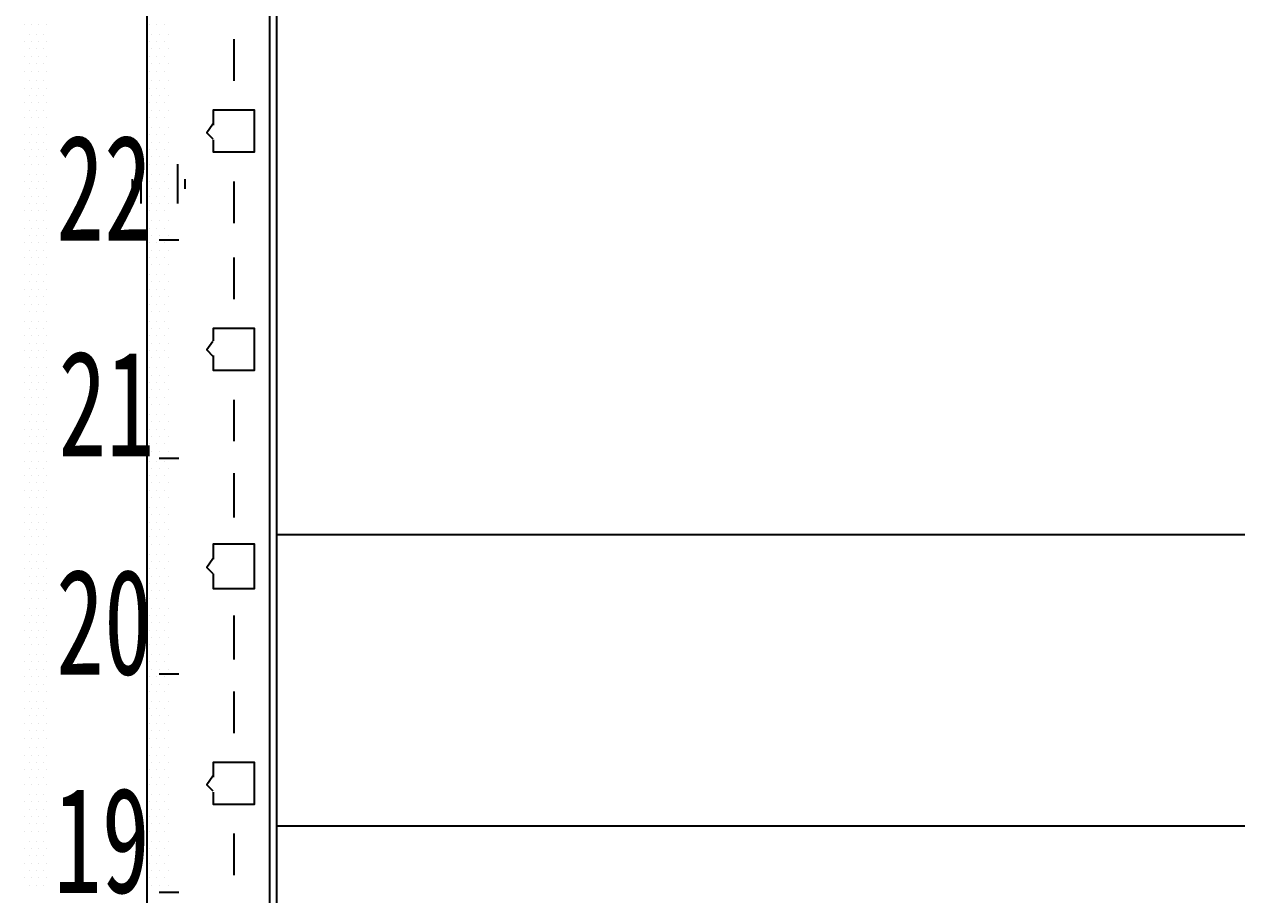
# Model space of a CAD drawing. Header units: metres. Extents: x 17 to 1264, y 17 to 859.
# Drawn here: x 242.1 to 313.3, y 358.4 to 409.5 of the extents above; entities that cross this region are included whole.
import ezdxf

# ---------------------------------------------------------------- set-up
doc = ezdxf.new("R2010")
doc.units = ezdxf.units.M
for name, color, linetype in [('LINES', 7, 'Continuous'), ('POLYLINES', 4, 'Continuous'), ('RECTS', 7, 'Continuous'), ('TEXTS', 3, 'Continuous')]:
    doc.layers.add(name, color=color, linetype=linetype)

msp = doc.modelspace()

# ---------------------------------------------------------------- linework, layer by layer
at = {"layer": 'LINES'}
for p, q in [((256.89, 128.74), (256.89, 731.23)), ((242.06, 409.54), (242.06, 409.54)), ((242.49, 409.54), (242.49, 409.54)), ((242.92, 409.54), (242.92, 409.54)), ((243.35, 409.54), (243.35, 409.54)), ((249.4, 409.54), (249.4, 409.54)), ((249.83, 409.54), (249.83, 409.54)), ((250.27, 409.54), (250.27, 409.54)), ((242.35, 408.96), (242.35, 408.96)), ((242.78, 408.96), (242.78, 408.96)), ((243.21, 408.96), (243.21, 408.96)), ((249.55, 408.96), (249.55, 408.96)), ((249.98, 408.96), (249.98, 408.96)), ((250.55, 408.96), (250.55, 408.96)), ((242.06, 408.53), (242.06, 408.53)), ((242.35, 408.1), (242.35, 408.1)), ((242.49, 408.53), (242.49, 408.53)), ((242.78, 408.1), (242.78, 408.1)), ((242.92, 408.53), (242.92, 408.53)), ((243.21, 408.1), (243.21, 408.1)), ((243.35, 408.53), (243.35, 408.53)), ((249.4, 408.53), (249.4, 408.53)), ((249.55, 408.1), (249.55, 408.1)), ((249.83, 408.53), (249.83, 408.53)), ((249.98, 408.1), (249.98, 408.1)), ((250.27, 408.53), (250.27, 408.53)), ((250.55, 408.1), (250.55, 408.1)), ((254.37, 408.67), (254.37, 406.22)), ((242.06, 407.66), (242.06, 407.66)), ((242.49, 407.66), (242.49, 407.66)), ((242.92, 407.66), (242.92, 407.66)), ((243.35, 407.66), (243.35, 407.66)), ((249.4, 407.66), (249.4, 407.66)), ((249.83, 407.66), (249.83, 407.66)), ((250.27, 407.66), (250.27, 407.66)), ((242.06, 406.8), (242.06, 406.8)), ((242.35, 407.23), (242.35, 407.23)), ((242.49, 406.8), (242.49, 406.8)), ((242.78, 407.23), (242.78, 407.23)), ((242.92, 406.8), (242.92, 406.8)), ((243.21, 407.23), (243.21, 407.23)), ((243.35, 406.8), (243.35, 406.8)), ((249.4, 406.8), (249.4, 406.8)), ((249.55, 407.23), (249.55, 407.23)), ((249.83, 406.8), (249.83, 406.8)), ((249.98, 407.23), (249.98, 407.23)), ((250.27, 406.8), (250.27, 406.8)), ((250.55, 407.23), (250.55, 407.23)), ((242.35, 406.22), (242.35, 406.22)), ((242.78, 406.22), (242.78, 406.22)), ((243.21, 406.22), (243.21, 406.22)), ((249.55, 406.22), (249.55, 406.22)), ((249.98, 406.22), (249.98, 406.22)), ((250.55, 406.22), (250.55, 406.22)), ((242.06, 405.79), (242.06, 405.79)), ((242.35, 405.36), (242.35, 405.36)), ((242.49, 405.79), (242.49, 405.79)), ((242.78, 405.36), (242.78, 405.36)), ((242.92, 405.79), (242.92, 405.79)), ((243.21, 405.36), (243.21, 405.36)), ((243.35, 405.79), (243.35, 405.79)), ((249.4, 405.79), (249.4, 405.79)), ((249.55, 405.36), (249.55, 405.36)), ((249.83, 405.79), (249.83, 405.79)), ((249.98, 405.36), (249.98, 405.36)), ((250.27, 405.79), (250.27, 405.79)), ((250.55, 405.36), (250.55, 405.36)), ((242.06, 404.93), (242.06, 404.93)), ((242.35, 404.5), (242.35, 404.5)), ((242.49, 404.93), (242.49, 404.93)), ((242.78, 404.5), (242.78, 404.5)), ((242.92, 404.93), (242.92, 404.93)), ((243.21, 404.5), (243.21, 404.5)), ((243.35, 404.93), (243.35, 404.93)), ((249.4, 404.93), (249.4, 404.93)), ((249.55, 404.5), (249.55, 404.5)), ((249.83, 404.93), (249.83, 404.93)), ((249.98, 404.5), (249.98, 404.5)), ((250.27, 404.93), (250.27, 404.93)), ((250.55, 404.5), (250.55, 404.5)), ((242.06, 404.06), (242.06, 404.06)), ((242.49, 404.06), (242.49, 404.06)), ((242.92, 404.06), (242.92, 404.06)), ((243.35, 404.06), (243.35, 404.06)), ((249.4, 404.06), (249.4, 404.06)), ((249.83, 404.06), (249.83, 404.06)), ((250.27, 404.06), (250.27, 404.06)), ((242.06, 403.06), (242.06, 403.06)), ((242.35, 403.49), (242.35, 403.49)), ((242.49, 403.06), (242.49, 403.06)), ((242.78, 403.49), (242.78, 403.49)), ((242.92, 403.06), (242.92, 403.06)), ((243.21, 403.49), (243.21, 403.49)), ((243.35, 403.06), (243.35, 403.06)), ((249.4, 403.06), (249.4, 403.06)), ((249.55, 403.49), (249.55, 403.49)), ((249.83, 403.06), (249.83, 403.06)), ((249.98, 403.49), (249.98, 403.49)), ((250.27, 403.06), (250.27, 403.06)), ((250.55, 403.49), (250.55, 403.49)), ((242.35, 402.62), (242.35, 402.62)), ((242.78, 402.62), (242.78, 402.62)), ((243.21, 402.62), (243.21, 402.62)), ((249.55, 402.62), (249.55, 402.62)), ((249.98, 402.62), (249.98, 402.62)), ((250.55, 402.62), (250.55, 402.62)), ((242.06, 402.19), (242.06, 402.19)), ((242.35, 401.76), (242.35, 401.76)), ((242.49, 402.19), (242.49, 402.19)), ((242.78, 401.76), (242.78, 401.76)), ((242.92, 402.19), (242.92, 402.19)), ((243.21, 401.76), (243.21, 401.76)), ((243.35, 402.19), (243.35, 402.19)), ((249.4, 402.19), (249.4, 402.19)), ((249.55, 401.76), (249.55, 401.76)), ((249.83, 402.19), (249.83, 402.19)), ((249.98, 401.76), (249.98, 401.76)), ((250.27, 402.19), (250.27, 402.19)), ((250.55, 401.76), (250.55, 401.76)), ((242.06, 401.33), (242.06, 401.33)), ((242.49, 401.33), (242.49, 401.33)), ((242.92, 401.33), (242.92, 401.33)), ((243.35, 401.33), (243.35, 401.33)), ((248.9, 401.33), (248.9, 399.02)), ((249.4, 401.33), (249.4, 401.33)), ((249.83, 401.33), (249.83, 401.33)), ((250.27, 401.33), (250.27, 401.33)), ((251.06, 401.33), (251.06, 399.02)), ((242.06, 400.32), (242.06, 400.32)), ((242.35, 400.75), (242.35, 400.75)), ((242.49, 400.32), (242.49, 400.32)), ((242.78, 400.75), (242.78, 400.75)), ((242.92, 400.32), (242.92, 400.32)), ((243.21, 400.75), (243.21, 400.75)), ((243.35, 400.32), (243.35, 400.32)), ((248.39, 400.46), (248.39, 399.89)), ((249.4, 400.32), (249.4, 400.32)), ((249.55, 400.75), (249.55, 400.75)), ((249.83, 400.32), (249.83, 400.32)), ((249.98, 400.75), (249.98, 400.75)), ((250.27, 400.32), (250.27, 400.32)), ((250.55, 400.75), (250.55, 400.75)), ((251.49, 400.46), (251.49, 399.89)), ((254.37, 400.32), (254.37, 397.87)), ((242.35, 399.89), (242.35, 399.89)), ((242.78, 399.89), (242.78, 399.89)), ((243.21, 399.89), (243.21, 399.89)), ((249.55, 399.89), (249.55, 399.89)), ((249.98, 399.89), (249.98, 399.89)), ((250.55, 399.89), (250.55, 399.89)), ((242.06, 399.46), (242.06, 399.46)), ((242.35, 399.02), (242.35, 399.02)), ((242.49, 399.46), (242.49, 399.46)), ((242.78, 399.02), (242.78, 399.02)), ((242.92, 399.46), (242.92, 399.46)), ((243.21, 399.02), (243.21, 399.02)), ((243.35, 399.46), (243.35, 399.46)), ((249.4, 399.46), (249.4, 399.46)), ((249.55, 399.02), (249.55, 399.02)), ((249.83, 399.46), (249.83, 399.46)), ((249.98, 399.02), (249.98, 399.02)), ((250.27, 399.46), (250.27, 399.46)), ((250.55, 399.02), (250.55, 399.02)), ((242.06, 398.59), (242.06, 398.59)), ((242.49, 398.59), (242.49, 398.59)), ((242.92, 398.59), (242.92, 398.59)), ((243.35, 398.59), (243.35, 398.59)), ((249.4, 398.59), (249.4, 398.59)), ((249.83, 398.59), (249.83, 398.59)), ((250.27, 398.59), (250.27, 398.59)), ((242.06, 397.58), (242.06, 397.58)), ((242.35, 398.02), (242.35, 398.02)), ((242.49, 397.58), (242.49, 397.58)), ((242.78, 398.02), (242.78, 398.02)), ((242.92, 397.58), (242.92, 397.58)), ((243.21, 398.02), (243.21, 398.02)), ((243.35, 397.58), (243.35, 397.58)), ((249.4, 397.58), (249.4, 397.58)), ((249.55, 398.02), (249.55, 398.02)), ((249.83, 397.58), (249.83, 397.58)), ((249.98, 398.02), (249.98, 398.02)), ((250.27, 397.58), (250.27, 397.58)), ((250.55, 398.02), (250.55, 398.02)), ((242.06, 396.72), (242.06, 396.72)), ((242.35, 397.15), (242.35, 397.15)), ((242.49, 396.72), (242.49, 396.72)), ((242.78, 397.15), (242.78, 397.15)), ((242.92, 396.72), (242.92, 396.72)), ((243.21, 397.15), (243.21, 397.15)), ((243.35, 396.72), (243.35, 396.72)), ((249.4, 396.72), (249.4, 396.72)), ((249.55, 397.15), (249.55, 397.15)), ((249.83, 396.72), (249.83, 396.72)), ((249.98, 397.15), (249.98, 397.15)), ((251.13, 396.86), (249.98, 396.86)), ((250.27, 396.72), (250.27, 396.72)), ((250.55, 397.15), (250.55, 397.15)), ((242.35, 396.29), (242.35, 396.29)), ((242.78, 396.29), (242.78, 396.29)), ((243.21, 396.29), (243.21, 396.29)), ((249.55, 396.29), (249.55, 396.29)), ((249.98, 396.29), (249.98, 396.29)), ((250.55, 396.29), (250.55, 396.29)), ((242.06, 395.86), (242.06, 395.86)), ((242.35, 395.42), (242.35, 395.42)), ((242.49, 395.86), (242.49, 395.86)), ((242.78, 395.42), (242.78, 395.42)), ((242.92, 395.86), (242.92, 395.86)), ((243.21, 395.42), (243.21, 395.42)), ((243.35, 395.86), (243.35, 395.86)), ((249.4, 395.86), (249.4, 395.86)), ((249.55, 395.42), (249.55, 395.42)), ((249.83, 395.86), (249.83, 395.86)), ((249.98, 395.42), (249.98, 395.42)), ((250.27, 395.86), (250.27, 395.86)), ((250.55, 395.42), (250.55, 395.42)), ((254.37, 395.86), (254.37, 393.41)), ((242.06, 394.85), (242.06, 394.85)), ((242.49, 394.85), (242.49, 394.85)), ((242.92, 394.85), (242.92, 394.85)), ((243.35, 394.85), (243.35, 394.85)), ((249.4, 394.85), (249.4, 394.85)), ((249.83, 394.85), (249.83, 394.85)), ((250.27, 394.85), (250.27, 394.85)), ((242.06, 393.98), (242.06, 393.98)), ((242.35, 394.42), (242.35, 394.42)), ((242.49, 393.98), (242.49, 393.98)), ((242.78, 394.42), (242.78, 394.42)), ((242.92, 393.98), (242.92, 393.98)), ((243.21, 394.42), (243.21, 394.42)), ((243.35, 393.98), (243.35, 393.98)), ((249.4, 393.98), (249.4, 393.98)), ((249.55, 394.42), (249.55, 394.42)), ((249.83, 393.98), (249.83, 393.98)), ((249.98, 394.42), (249.98, 394.42)), ((250.27, 393.98), (250.27, 393.98)), ((250.55, 394.42), (250.55, 394.42)), ((242.06, 393.12), (242.06, 393.12)), ((242.35, 393.55), (242.35, 393.55)), ((242.49, 393.12), (242.49, 393.12)), ((242.78, 393.55), (242.78, 393.55)), ((242.92, 393.12), (242.92, 393.12)), ((243.21, 393.55), (243.21, 393.55)), ((243.35, 393.12), (243.35, 393.12)), ((249.4, 393.12), (249.4, 393.12)), ((249.55, 393.55), (249.55, 393.55)), ((249.83, 393.12), (249.83, 393.12)), ((249.98, 393.55), (249.98, 393.55)), ((250.27, 393.12), (250.27, 393.12)), ((250.55, 393.55), (250.55, 393.55)), ((242.35, 392.69), (242.35, 392.69)), ((242.78, 392.69), (242.78, 392.69)), ((243.21, 392.69), (243.21, 392.69)), ((249.55, 392.69), (249.55, 392.69)), ((249.98, 392.69), (249.98, 392.69)), ((250.55, 392.69), (250.55, 392.69)), ((242.06, 392.11), (242.06, 392.11)), ((242.35, 391.68), (242.35, 391.68)), ((242.49, 392.11), (242.49, 392.11)), ((242.78, 391.68), (242.78, 391.68)), ((242.92, 392.11), (242.92, 392.11)), ((243.21, 391.68), (243.21, 391.68)), ((243.35, 392.11), (243.35, 392.11)), ((249.4, 392.11), (249.4, 392.11)), ((249.55, 391.68), (249.55, 391.68)), ((249.83, 392.11), (249.83, 392.11)), ((249.98, 391.68), (249.98, 391.68)), ((250.27, 392.11), (250.27, 392.11)), ((250.55, 391.68), (250.55, 391.68)), ((242.06, 391.25), (242.06, 391.25)), ((242.49, 391.25), (242.49, 391.25)), ((242.92, 391.25), (242.92, 391.25)), ((243.35, 391.25), (243.35, 391.25)), ((249.4, 391.25), (249.4, 391.25)), ((249.83, 391.25), (249.83, 391.25)), ((250.27, 391.25), (250.27, 391.25)), ((242.06, 390.38), (242.06, 390.38)), ((242.35, 390.82), (242.35, 390.82)), ((242.49, 390.38), (242.49, 390.38)), ((242.78, 390.82), (242.78, 390.82)), ((242.92, 390.38), (242.92, 390.38)), ((243.21, 390.82), (243.21, 390.82)), ((243.35, 390.38), (243.35, 390.38)), ((249.4, 390.38), (249.4, 390.38)), ((249.55, 390.82), (249.55, 390.82)), ((249.83, 390.38), (249.83, 390.38)), ((249.98, 390.82), (249.98, 390.82)), ((250.27, 390.38), (250.27, 390.38)), ((250.55, 390.82), (250.55, 390.82)), ((242.35, 389.95), (242.35, 389.95)), ((242.78, 389.95), (242.78, 389.95)), ((243.21, 389.95), (243.21, 389.95)), ((249.55, 389.95), (249.55, 389.95)), ((249.98, 389.95), (249.98, 389.95)), ((250.55, 389.95), (250.55, 389.95)), ((242.06, 389.38), (242.06, 389.38)), ((242.35, 388.94), (242.35, 388.94)), ((242.49, 389.38), (242.49, 389.38)), ((242.78, 388.94), (242.78, 388.94)), ((242.92, 389.38), (242.92, 389.38)), ((243.21, 388.94), (243.21, 388.94)), ((243.35, 389.38), (243.35, 389.38)), ((249.4, 389.38), (249.4, 389.38)), ((249.55, 388.94), (249.55, 388.94)), ((249.83, 389.38), (249.83, 389.38)), ((249.98, 388.94), (249.98, 388.94)), ((250.27, 389.38), (250.27, 389.38)), ((250.55, 388.94), (250.55, 388.94)), ((242.06, 388.51), (242.06, 388.51)), ((242.35, 388.08), (242.35, 388.08)), ((242.49, 388.51), (242.49, 388.51)), ((242.78, 388.08), (242.78, 388.08)), ((242.92, 388.51), (242.92, 388.51)), ((243.21, 388.08), (243.21, 388.08)), ((243.35, 388.51), (243.35, 388.51)), ((249.4, 388.51), (249.4, 388.51)), ((249.55, 388.08), (249.55, 388.08)), ((249.83, 388.51), (249.83, 388.51)), ((249.98, 388.08), (249.98, 388.08)), ((250.27, 388.51), (250.27, 388.51)), ((250.55, 388.08), (250.55, 388.08)), ((242.06, 387.65), (242.06, 387.65)), ((242.49, 387.65), (242.49, 387.65)), ((242.92, 387.65), (242.92, 387.65)), ((243.35, 387.65), (243.35, 387.65)), ((249.4, 387.65), (249.4, 387.65)), ((249.83, 387.65), (249.83, 387.65)), ((250.27, 387.65), (250.27, 387.65)), ((254.37, 387.5), (254.37, 385.06)), ((242.35, 387.22), (242.35, 387.22)), ((242.78, 387.22), (242.78, 387.22)), ((243.21, 387.22), (243.21, 387.22)), ((249.55, 387.22), (249.55, 387.22)), ((249.98, 387.22), (249.98, 387.22)), ((250.55, 387.22), (250.55, 387.22)), ((242.06, 386.64), (242.06, 386.64)), ((242.35, 386.21), (242.35, 386.21)), ((242.49, 386.64), (242.49, 386.64)), ((242.78, 386.21), (242.78, 386.21)), ((242.92, 386.64), (242.92, 386.64)), ((243.21, 386.21), (243.21, 386.21)), ((243.35, 386.64), (243.35, 386.64)), ((249.4, 386.64), (249.4, 386.64)), ((249.55, 386.21), (249.55, 386.21)), ((249.83, 386.64), (249.83, 386.64)), ((249.98, 386.21), (249.98, 386.21)), ((250.27, 386.64), (250.27, 386.64)), ((250.55, 386.21), (250.55, 386.21)), ((242.06, 385.78), (242.06, 385.78)), ((242.35, 385.34), (242.35, 385.34)), ((242.49, 385.78), (242.49, 385.78)), ((242.78, 385.34), (242.78, 385.34)), ((242.92, 385.78), (242.92, 385.78)), ((243.21, 385.34), (243.21, 385.34)), ((243.35, 385.78), (243.35, 385.78)), ((249.4, 385.78), (249.4, 385.78)), ((249.55, 385.34), (249.55, 385.34)), ((249.83, 385.78), (249.83, 385.78)), ((249.98, 385.34), (249.98, 385.34)), ((250.27, 385.78), (250.27, 385.78)), ((250.55, 385.34), (250.55, 385.34)), ((242.06, 384.91), (242.06, 384.91)), ((242.49, 384.91), (242.49, 384.91)), ((242.92, 384.91), (242.92, 384.91)), ((243.35, 384.91), (243.35, 384.91)), ((249.4, 384.91), (249.4, 384.91)), ((249.83, 384.91), (249.83, 384.91)), ((250.27, 384.91), (250.27, 384.91)), ((242.06, 383.9), (242.06, 383.9)), ((242.35, 384.48), (242.35, 384.48)), ((242.49, 383.9), (242.49, 383.9)), ((242.78, 384.48), (242.78, 384.48)), ((242.92, 383.9), (242.92, 383.9)), ((243.21, 384.48), (243.21, 384.48)), ((243.35, 383.9), (243.35, 383.9)), ((249.4, 383.9), (249.4, 383.9)), ((249.55, 384.48), (249.55, 384.48)), ((249.83, 383.9), (249.83, 383.9)), ((249.98, 384.48), (249.98, 384.48)), ((251.13, 384.05), (249.98, 384.05)), ((250.27, 383.9), (250.27, 383.9)), ((250.55, 384.48), (250.55, 384.48)), ((242.35, 383.47), (242.35, 383.47)), ((242.78, 383.47), (242.78, 383.47)), ((243.21, 383.47), (243.21, 383.47)), ((249.55, 383.47), (249.55, 383.47)), ((249.98, 383.47), (249.98, 383.47)), ((250.55, 383.47), (250.55, 383.47)), ((254.37, 383.18), (254.37, 380.59)), ((242.06, 383.04), (242.06, 383.04)), ((242.35, 382.61), (242.35, 382.61)), ((242.49, 383.04), (242.49, 383.04)), ((242.78, 382.61), (242.78, 382.61)), ((242.92, 383.04), (242.92, 383.04)), ((243.21, 382.61), (243.21, 382.61)), ((243.35, 383.04), (243.35, 383.04)), ((249.4, 383.04), (249.4, 383.04)), ((249.55, 382.61), (249.55, 382.61)), ((249.83, 383.04), (249.83, 383.04)), ((249.98, 382.61), (249.98, 382.61)), ((250.27, 383.04), (250.27, 383.04)), ((250.55, 382.61), (250.55, 382.61)), ((242.06, 382.18), (242.06, 382.18)), ((242.35, 381.74), (242.35, 381.74)), ((242.49, 382.18), (242.49, 382.18)), ((242.78, 381.74), (242.78, 381.74)), ((242.92, 382.18), (242.92, 382.18)), ((243.21, 381.74), (243.21, 381.74)), ((243.35, 382.18), (243.35, 382.18)), ((249.4, 382.18), (249.4, 382.18)), ((249.55, 381.74), (249.55, 381.74)), ((249.83, 382.18), (249.83, 382.18)), ((249.98, 381.74), (249.98, 381.74)), ((250.27, 382.18), (250.27, 382.18)), ((250.55, 381.74), (250.55, 381.74)), ((242.06, 381.17), (242.06, 381.17)), ((242.49, 381.17), (242.49, 381.17)), ((242.92, 381.17), (242.92, 381.17)), ((243.35, 381.17), (243.35, 381.17)), ((249.4, 381.17), (249.4, 381.17)), ((249.83, 381.17), (249.83, 381.17)), ((250.27, 381.17), (250.27, 381.17)), ((242.06, 380.3), (242.06, 380.3)), ((242.35, 380.74), (242.35, 380.74)), ((242.49, 380.3), (242.49, 380.3)), ((242.78, 380.74), (242.78, 380.74)), ((242.92, 380.3), (242.92, 380.3)), ((243.21, 380.74), (243.21, 380.74)), ((243.35, 380.3), (243.35, 380.3)), ((249.4, 380.3), (249.4, 380.3)), ((249.55, 380.74), (249.55, 380.74)), ((249.83, 380.3), (249.83, 380.3)), ((249.98, 380.74), (249.98, 380.74)), ((250.27, 380.3), (250.27, 380.3)), ((250.55, 380.74), (250.55, 380.74)), ((242.35, 379.87), (242.35, 379.87)), ((242.78, 379.87), (242.78, 379.87)), ((243.21, 379.87), (243.21, 379.87)), ((249.55, 379.87), (249.55, 379.87)), ((249.98, 379.87), (249.98, 379.87)), ((250.55, 379.87), (250.55, 379.87)), ((242.06, 379.44), (242.06, 379.44)), ((242.35, 379.01), (242.35, 379.01)), ((242.49, 379.44), (242.49, 379.44)), ((242.78, 379.01), (242.78, 379.01)), ((242.92, 379.44), (242.92, 379.44)), ((243.21, 379.01), (243.21, 379.01)), ((243.35, 379.44), (243.35, 379.44)), ((249.4, 379.44), (249.4, 379.44)), ((249.55, 379.01), (249.55, 379.01)), ((249.83, 379.44), (249.83, 379.44)), ((249.98, 379.01), (249.98, 379.01)), ((250.27, 379.44), (250.27, 379.44)), ((250.55, 379.01), (250.55, 379.01)), ((242.06, 378.43), (242.06, 378.43)), ((242.49, 378.43), (242.49, 378.43)), ((242.92, 378.43), (242.92, 378.43)), ((243.35, 378.43), (243.35, 378.43)), ((249.4, 378.43), (249.4, 378.43)), ((249.83, 378.43), (249.83, 378.43)), ((250.27, 378.43), (250.27, 378.43)), ((242.06, 377.57), (242.06, 377.57)), ((242.35, 378), (242.35, 378)), ((242.49, 377.57), (242.49, 377.57)), ((242.78, 378), (242.78, 378)), ((242.92, 377.57), (242.92, 377.57)), ((243.21, 378), (243.21, 378)), ((243.35, 377.57), (243.35, 377.57)), ((249.4, 377.57), (249.4, 377.57)), ((249.55, 378), (249.55, 378)), ((249.83, 377.57), (249.83, 377.57)), ((249.98, 378), (249.98, 378)), ((250.27, 377.57), (250.27, 377.57)), ((250.55, 378), (250.55, 378)), ((242.06, 376.7), (242.06, 376.7)), ((242.35, 377.14), (242.35, 377.14)), ((242.49, 376.7), (242.49, 376.7)), ((242.78, 377.14), (242.78, 377.14)), ((242.92, 376.7), (242.92, 376.7)), ((243.21, 377.14), (243.21, 377.14)), ((243.35, 376.7), (243.35, 376.7)), ((249.4, 376.7), (249.4, 376.7)), ((249.55, 377.14), (249.55, 377.14)), ((249.83, 376.7), (249.83, 376.7)), ((249.98, 377.14), (249.98, 377.14)), ((250.27, 376.7), (250.27, 376.7)), ((250.55, 377.14), (250.55, 377.14)), ((242.35, 376.27), (242.35, 376.27)), ((242.78, 376.27), (242.78, 376.27)), ((243.21, 376.27), (243.21, 376.27)), ((249.55, 376.27), (249.55, 376.27)), ((249.98, 376.27), (249.98, 376.27)), ((250.55, 376.27), (250.55, 376.27)), ((242.06, 375.84), (242.06, 375.84)), ((242.35, 375.26), (242.35, 375.26)), ((242.49, 375.84), (242.49, 375.84)), ((242.78, 375.26), (242.78, 375.26)), ((242.92, 375.84), (242.92, 375.84)), ((243.21, 375.26), (243.21, 375.26)), ((243.35, 375.84), (243.35, 375.84)), ((249.4, 375.84), (249.4, 375.84)), ((249.55, 375.26), (249.55, 375.26)), ((249.83, 375.84), (249.83, 375.84)), ((249.98, 375.26), (249.98, 375.26)), ((250.27, 375.84), (250.27, 375.84)), ((250.55, 375.26), (250.55, 375.26)), ((242.06, 374.83), (242.06, 374.83)), ((242.49, 374.83), (242.49, 374.83)), ((242.92, 374.83), (242.92, 374.83)), ((243.35, 374.83), (243.35, 374.83)), ((249.4, 374.83), (249.4, 374.83)), ((249.83, 374.83), (249.83, 374.83)), ((250.27, 374.83), (250.27, 374.83)), ((254.37, 374.83), (254.37, 372.24)), ((242.06, 373.97), (242.06, 373.97)), ((242.35, 374.4), (242.35, 374.4)), ((242.49, 373.97), (242.49, 373.97)), ((242.78, 374.4), (242.78, 374.4)), ((242.92, 373.97), (242.92, 373.97)), ((243.21, 374.4), (243.21, 374.4)), ((243.35, 373.97), (243.35, 373.97)), ((249.4, 373.97), (249.4, 373.97)), ((249.55, 374.4), (249.55, 374.4)), ((249.83, 373.97), (249.83, 373.97)), ((249.98, 374.4), (249.98, 374.4)), ((250.27, 373.97), (250.27, 373.97)), ((250.55, 374.4), (250.55, 374.4)), ((242.35, 373.54), (242.35, 373.54)), ((242.78, 373.54), (242.78, 373.54)), ((243.21, 373.54), (243.21, 373.54)), ((249.55, 373.54), (249.55, 373.54)), ((249.98, 373.54), (249.98, 373.54)), ((250.55, 373.54), (250.55, 373.54)), ((242.06, 373.1), (242.06, 373.1)), ((242.35, 372.53), (242.35, 372.53)), ((242.49, 373.1), (242.49, 373.1)), ((242.78, 372.53), (242.78, 372.53)), ((242.92, 373.1), (242.92, 373.1)), ((243.21, 372.53), (243.21, 372.53)), ((243.35, 373.1), (243.35, 373.1)), ((249.4, 373.1), (249.4, 373.1)), ((249.55, 372.53), (249.55, 372.53)), ((249.83, 373.1), (249.83, 373.1)), ((249.98, 372.53), (249.98, 372.53)), ((250.27, 373.1), (250.27, 373.1)), ((250.55, 372.53), (250.55, 372.53)), ((242.06, 372.1), (242.06, 372.1)), ((242.49, 372.1), (242.49, 372.1)), ((242.92, 372.1), (242.92, 372.1)), ((243.35, 372.1), (243.35, 372.1)), ((249.4, 372.1), (249.4, 372.1)), ((249.83, 372.1), (249.83, 372.1)), ((250.27, 372.1), (250.27, 372.1)), ((242.06, 371.23), (242.06, 371.23)), ((242.35, 371.66), (242.35, 371.66)), ((242.49, 371.23), (242.49, 371.23)), ((242.78, 371.66), (242.78, 371.66)), ((242.92, 371.23), (242.92, 371.23)), ((243.21, 371.66), (243.21, 371.66)), ((243.35, 371.23), (243.35, 371.23)), ((249.4, 371.23), (249.4, 371.23)), ((249.55, 371.66), (249.55, 371.66)), ((249.83, 371.23), (249.83, 371.23)), ((249.98, 371.66), (249.98, 371.66)), ((251.13, 371.38), (249.98, 371.38)), ((250.27, 371.23), (250.27, 371.23)), ((250.55, 371.66), (250.55, 371.66)), ((242.06, 370.37), (242.06, 370.37)), ((242.35, 370.8), (242.35, 370.8)), ((242.49, 370.37), (242.49, 370.37)), ((242.78, 370.8), (242.78, 370.8)), ((242.92, 370.37), (242.92, 370.37)), ((243.21, 370.8), (243.21, 370.8)), ((243.35, 370.37), (243.35, 370.37)), ((249.4, 370.37), (249.4, 370.37)), ((249.55, 370.8), (249.55, 370.8)), ((249.83, 370.37), (249.83, 370.37)), ((249.98, 370.8), (249.98, 370.8)), ((250.27, 370.37), (250.27, 370.37)), ((250.55, 370.8), (250.55, 370.8)), ((254.37, 370.37), (254.37, 367.92)), ((242.35, 369.79), (242.35, 369.79)), ((242.78, 369.79), (242.78, 369.79)), ((243.21, 369.79), (243.21, 369.79)), ((249.55, 369.79), (249.55, 369.79)), ((249.98, 369.79), (249.98, 369.79)), ((250.55, 369.79), (250.55, 369.79)), ((242.06, 369.36), (242.06, 369.36)), ((242.35, 368.93), (242.35, 368.93)), ((242.49, 369.36), (242.49, 369.36)), ((242.78, 368.93), (242.78, 368.93)), ((242.92, 369.36), (242.92, 369.36)), ((243.21, 368.93), (243.21, 368.93)), ((243.35, 369.36), (243.35, 369.36)), ((249.4, 369.36), (249.4, 369.36)), ((249.55, 368.93), (249.55, 368.93)), ((249.83, 369.36), (249.83, 369.36)), ((249.98, 368.93), (249.98, 368.93)), ((250.27, 369.36), (250.27, 369.36)), ((250.55, 368.93), (250.55, 368.93)), ((242.06, 368.5), (242.06, 368.5)), ((242.49, 368.5), (242.49, 368.5)), ((242.92, 368.5), (242.92, 368.5)), ((243.35, 368.5), (243.35, 368.5)), ((249.4, 368.5), (249.4, 368.5)), ((249.83, 368.5), (249.83, 368.5)), ((250.27, 368.5), (250.27, 368.5)), ((242.06, 367.63), (242.06, 367.63)), ((242.35, 368.06), (242.35, 368.06)), ((242.49, 367.63), (242.49, 367.63)), ((242.78, 368.06), (242.78, 368.06)), ((242.92, 367.63), (242.92, 367.63)), ((243.21, 368.06), (243.21, 368.06)), ((243.35, 367.63), (243.35, 367.63)), ((249.4, 367.63), (249.4, 367.63)), ((249.55, 368.06), (249.55, 368.06)), ((249.83, 367.63), (249.83, 367.63)), ((249.98, 368.06), (249.98, 368.06)), ((250.27, 367.63), (250.27, 367.63)), ((250.55, 368.06), (250.55, 368.06)), ((242.35, 367.06), (242.35, 367.06)), ((242.78, 367.06), (242.78, 367.06)), ((243.21, 367.06), (243.21, 367.06)), ((249.55, 367.06), (249.55, 367.06)), ((249.98, 367.06), (249.98, 367.06)), ((250.55, 367.06), (250.55, 367.06)), ((242.06, 366.62), (242.06, 366.62)), ((242.35, 366.19), (242.35, 366.19)), ((242.49, 366.62), (242.49, 366.62)), ((242.78, 366.19), (242.78, 366.19)), ((242.92, 366.62), (242.92, 366.62)), ((243.21, 366.19), (243.21, 366.19)), ((243.35, 366.62), (243.35, 366.62)), ((249.4, 366.62), (249.4, 366.62)), ((249.55, 366.19), (249.55, 366.19)), ((249.83, 366.62), (249.83, 366.62)), ((249.98, 366.19), (249.98, 366.19)), ((250.27, 366.62), (250.27, 366.62)), ((250.55, 366.19), (250.55, 366.19)), ((242.06, 365.76), (242.06, 365.76)), ((242.35, 365.33), (242.35, 365.33)), ((242.49, 365.76), (242.49, 365.76)), ((242.78, 365.33), (242.78, 365.33)), ((242.92, 365.76), (242.92, 365.76)), ((243.21, 365.33), (243.21, 365.33)), ((243.35, 365.76), (243.35, 365.76)), ((249.4, 365.76), (249.4, 365.76)), ((249.55, 365.33), (249.55, 365.33)), ((249.83, 365.76), (249.83, 365.76)), ((249.98, 365.33), (249.98, 365.33)), ((250.27, 365.76), (250.27, 365.76)), ((250.55, 365.33), (250.55, 365.33)), ((242.06, 364.9), (242.06, 364.9)), ((242.49, 364.9), (242.49, 364.9)), ((242.92, 364.9), (242.92, 364.9)), ((243.35, 364.9), (243.35, 364.9)), ((249.4, 364.9), (249.4, 364.9)), ((249.83, 364.9), (249.83, 364.9)), ((250.27, 364.9), (250.27, 364.9)), ((242.06, 363.89), (242.06, 363.89)), ((242.35, 364.32), (242.35, 364.32)), ((242.49, 363.89), (242.49, 363.89)), ((242.78, 364.32), (242.78, 364.32)), ((242.92, 363.89), (242.92, 363.89)), ((243.21, 364.32), (243.21, 364.32)), ((243.35, 363.89), (243.35, 363.89)), ((249.4, 363.89), (249.4, 363.89)), ((249.55, 364.32), (249.55, 364.32)), ((249.83, 363.89), (249.83, 363.89)), ((249.98, 364.32), (249.98, 364.32)), ((250.27, 363.89), (250.27, 363.89)), ((250.55, 364.32), (250.55, 364.32)), ((242.35, 363.46), (242.35, 363.46)), ((242.78, 363.46), (242.78, 363.46)), ((243.21, 363.46), (243.21, 363.46)), ((249.55, 363.46), (249.55, 363.46)), ((249.98, 363.46), (249.98, 363.46)), ((250.55, 363.46), (250.55, 363.46)), ((242.06, 363.02), (242.06, 363.02)), ((242.35, 362.59), (242.35, 362.59)), ((242.49, 363.02), (242.49, 363.02)), ((242.78, 362.59), (242.78, 362.59)), ((242.92, 363.02), (242.92, 363.02)), ((243.21, 362.59), (243.21, 362.59)), ((243.35, 363.02), (243.35, 363.02)), ((249.4, 363.02), (249.4, 363.02)), ((249.55, 362.59), (249.55, 362.59)), ((249.83, 363.02), (249.83, 363.02)), ((249.98, 362.59), (249.98, 362.59)), ((250.27, 363.02), (250.27, 363.02)), ((250.55, 362.59), (250.55, 362.59)), ((242.06, 362.16), (242.06, 362.16)), ((242.49, 362.16), (242.49, 362.16)), ((242.92, 362.16), (242.92, 362.16)), ((243.35, 362.16), (243.35, 362.16)), ((249.4, 362.16), (249.4, 362.16)), ((249.83, 362.16), (249.83, 362.16)), ((250.27, 362.16), (250.27, 362.16)), ((254.37, 362.02), (254.37, 359.57)), ((242.06, 361.15), (242.06, 361.15)), ((242.35, 361.58), (242.35, 361.58)), ((242.49, 361.15), (242.49, 361.15)), ((242.78, 361.58), (242.78, 361.58)), ((242.92, 361.15), (242.92, 361.15)), ((243.21, 361.58), (243.21, 361.58)), ((243.35, 361.15), (243.35, 361.15)), ((249.4, 361.15), (249.4, 361.15)), ((249.55, 361.58), (249.55, 361.58)), ((249.83, 361.15), (249.83, 361.15)), ((249.98, 361.58), (249.98, 361.58)), ((250.27, 361.15), (250.27, 361.15)), ((250.55, 361.58), (250.55, 361.58)), ((242.35, 360.72), (242.35, 360.72)), ((242.78, 360.72), (242.78, 360.72)), ((243.21, 360.72), (243.21, 360.72)), ((249.55, 360.72), (249.55, 360.72)), ((249.98, 360.72), (249.98, 360.72)), ((250.55, 360.72), (250.55, 360.72)), ((242.06, 360.29), (242.06, 360.29)), ((242.35, 359.86), (242.35, 359.86)), ((242.49, 360.29), (242.49, 360.29)), ((242.78, 359.86), (242.78, 359.86)), ((242.92, 360.29), (242.92, 360.29)), ((243.21, 359.86), (243.21, 359.86)), ((243.35, 360.29), (243.35, 360.29)), ((249.4, 360.29), (249.4, 360.29)), ((249.55, 359.86), (249.55, 359.86)), ((249.83, 360.29), (249.83, 360.29)), ((249.98, 359.86), (249.98, 359.86)), ((250.27, 360.29), (250.27, 360.29)), ((250.55, 359.86), (250.55, 359.86)), ((242.06, 359.42), (242.06, 359.42)), ((242.35, 358.99), (242.35, 358.99)), ((242.49, 359.42), (242.49, 359.42)), ((242.78, 358.99), (242.78, 358.99)), ((242.92, 359.42), (242.92, 359.42)), ((243.21, 358.99), (243.21, 358.99)), ((243.35, 359.42), (243.35, 359.42)), ((249.4, 359.42), (249.4, 359.42)), ((249.55, 358.99), (249.55, 358.99)), ((249.83, 359.42), (249.83, 359.42)), ((249.98, 358.99), (249.98, 358.99)), ((250.27, 359.42), (250.27, 359.42)), ((250.55, 358.99), (250.55, 358.99)), ((251.13, 358.56), (249.98, 358.56))]:
    msp.add_line(p, q, dxfattribs=at)
at = {"layer": 'POLYLINES'}
for points in [[(249.26, 731.23), (249.26, 587.66), (249.26, 128.74)], [(256.46, 713.81), (256.46, 573.12), (256.46, 128.74)], [(253.15, 402.77), (253.15, 402.05), (255.59, 402.05), (255.59, 404.5), (253.15, 404.5), (253.15, 403.63)], [(253.14, 403.68), (252.79, 403.18), (253.14, 402.82)], [(253.15, 390.1), (253.15, 389.23), (255.59, 389.23), (255.59, 391.68), (253.15, 391.68), (253.15, 390.96)], [(253.14, 390.92), (252.79, 390.42), (253.14, 390.06)], [(253.15, 377.28), (253.15, 376.42), (255.59, 376.42), (255.59, 379.01), (253.15, 379.01), (253.15, 378.14)], [(253.14, 378.15), (252.79, 377.65), (253.14, 377.29)], [(253.15, 364.46), (253.15, 363.74), (255.59, 363.74), (255.59, 366.19), (253.15, 366.19), (253.15, 365.33)], [(253.14, 365.39), (252.79, 364.89), (253.14, 364.53)]]:
    msp.add_lwpolyline(points, dxfattribs=at)
at = {"layer": 'RECTS'}
msp.add_lwpolyline([(256.89, 379.58), (399.02, 379.58), (399.02, 362.45), (256.89, 362.45)], dxfattribs=at)

# ---------------------------------------------------------------- texts
at = {"layer": 'TEXTS', "width": 0.666667}
for s, p in [('22', (243.93, 396.85)), ('21', (244.07, 384.18)), ('20', (243.93, 371.36)), ('19', (243.79, 358.54))]:
    msp.add_text(s, height=6.21, dxfattribs=at).set_placement(p)

doc.saveas('drawing.dxf')
